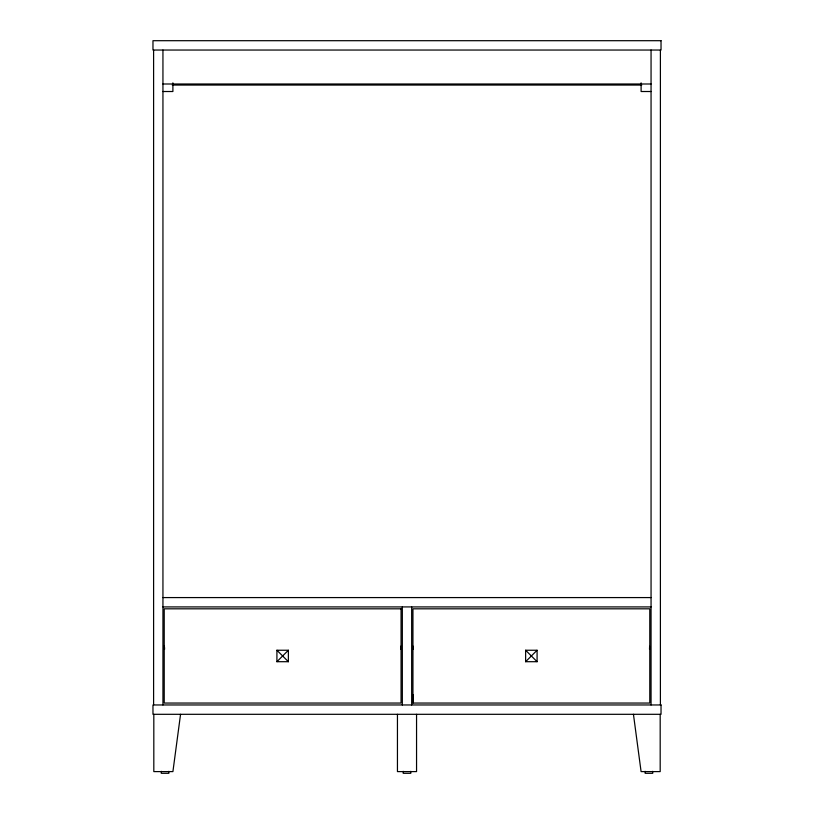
<?xml version="1.0" encoding="UTF-8"?>
<svg xmlns="http://www.w3.org/2000/svg" width="814" height="814" viewBox="0 0 814 814"><rect width="100%" height="100%" fill="white"/><g stroke="black" fill="none" stroke-linecap="round" stroke-linejoin="round"><path stroke-width="1.22" d="M412.942 703.052L412.942 608.821L649.786 608.821L649.786 703.052L412.942 703.052L412.942 694.566M400.895 647.608L400.905 646.357M649.501 649.246L649.623 646.357L649.928 649.246M180.555 714.305L172.914 771.601L153.815 771.601L153.815 714.305M276.913 661.701L288.37 650.244L276.913 650.244L276.913 661.701L288.37 661.701L288.37 650.244M525.63 661.701L537.087 650.244L525.63 650.244L525.63 661.701L537.087 661.701L537.087 650.244M162.942 83.995L651.058 83.995M172.253 85.053L641.747 85.053M162.942 91.514L172.894 91.514L172.894 82.845M651.058 91.514L641.106 91.514L641.106 82.845M162.942 597.578L651.058 597.578M162.942 606.918L651.058 606.918M164.072 647.975L164.499 649.246L164.072 646.041M400.773 649.246L401.2 646.041M413.227 649.246L412.8 646.041M525.63 650.244L537.087 661.701M276.913 650.244L288.37 661.701M633.445 714.305L641.086 771.601L660.185 771.601L660.185 714.305M164.499 647.975L164.377 646.347L164.499 649.246L164.377 647.608M413.095 646.357L413.105 647.608M660.398 50.041L660.398 704.965M652.726 771.316L652.726 773.3L645.146 773.3L645.146 771.316M651.058 50.041L651.058 704.965M416.554 714.305L416.554 771.601L397.446 771.601L397.446 714.305M411.67 606.918L411.67 704.965M410.795 771.316L410.795 773.3L403.205 773.3L403.205 771.316M402.33 606.918L402.33 704.965M168.854 771.316L168.854 773.3L161.274 773.3L161.274 771.316M162.942 50.041L162.942 704.965M153.602 50.041L153.602 704.965M661.029 40.7L152.971 40.7L152.971 50.041L661.029 50.041L661.029 40.7M401.058 608.821L164.214 608.821L164.214 703.052L401.058 703.052L401.058 608.821M661.029 704.965L152.971 704.965L152.971 714.305L661.029 714.305L661.029 704.965"/></g></svg>
